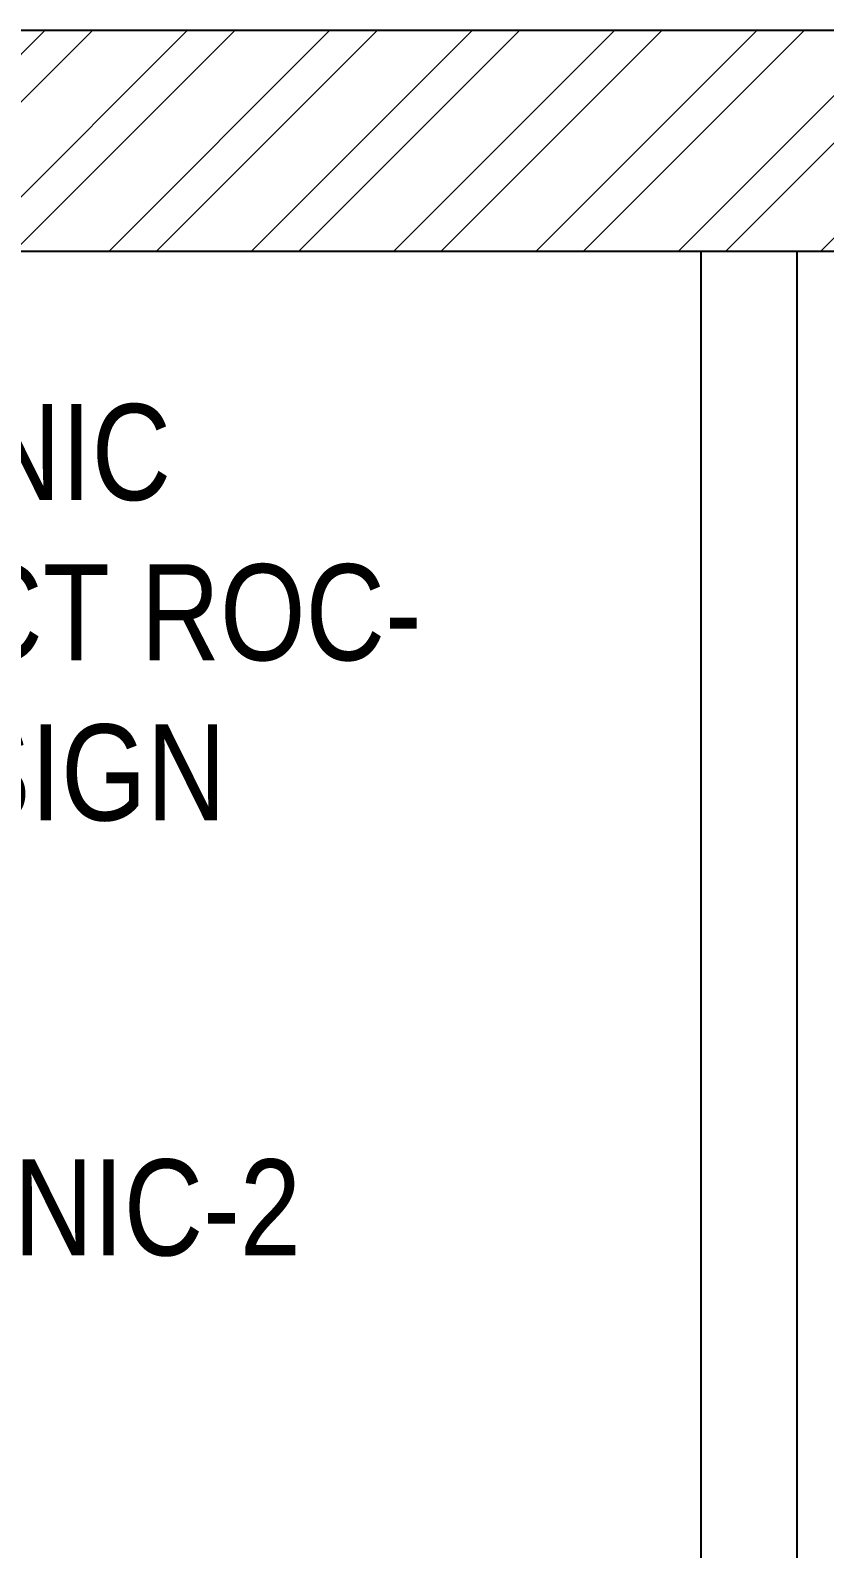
# Model space of a CAD drawing. Header units: millimetres. Extents: x 1837572 to 1844415, y 34323 to 47013.
# Drawn here: x 1841967 to 1842794, y 45433 to 47013 of the extents above; entities that cross this region are included whole.
import ezdxf

# ---------------------------------------------------------------- set-up
doc = ezdxf.new("R2010")
doc.units = ezdxf.units.MM
doc.header["$LTSCALE"] = 40
doc.layers.add('A-WALL', color=1, linetype='Continuous')
for name, color, linetype, lineweight in [('LENS-DIM', 252, 'Continuous', 5), ('LENS-PARTITION', 21, 'Continuous', 25), ('LENS-TEXT', 31, 'Continuous', 5), ('LN-HATCH', 251, 'Continuous', 0)]:
    doc.layers.add(name, color=color, linetype=linetype, lineweight=lineweight)
doc.styles.add('LK TXT', font='Gill Sans MT Condensed Regular.ttf')

# ---------------------------------------------------------------- blocks, each defined once
blk = doc.blocks.new('A$Cc8bc48d2')
at = {"layer": 'LN-HATCH'}
h = blk.add_hatch(dxfattribs=at)
h.set_pattern_fill('ANSI32', color=256, scale=11, angle=180)
h.set_pattern_definition([(225, (-4564555.716857644, -36239.9444746708), (74.08711299882052, -74.08711299882054), []), (225, (-4564605.108287643, -36239.9444746708), (74.08711299882052, -74.08711299882054), [])])
h.paths.add_polyline_path([(289.8692375570536, 7876.259052967362), (-2269.130762442015, 7876.259052967362), (-2269.130762442015, 7646.259052967362), (289.8692375579849, 7646.259052967362)])
h.paths.add_polyline_path([(3923.869237557985, 7876.259052967362), (555.8692375570536, 7876.259052967362), (555.8692375579848, 7646.259052967362), (3673.869237557986, 7646.259052967362), (3673.869237557986, -3944.740947032624), (3723.869237557985, -3944.740947032624), (3723.869237557985, -4213.740947032638), (3923.869237557985, -4213.740947032638)])
h.paths.add_polyline_path([(-2689.130762442015, 7416.259052967362), (-2919.130762442015, 7416.259052967362), (-2919.130762442015, -4213.740947032638), (-2689.130762442947, -4213.740947032638)])
at = {"layer": 'A-WALL'}
for p, q in [((3923.869237557985, 7876.259052967362), (-2919.130762442015, 7876.259052967362)), ((3673.869237557986, 7646.259052967362), (555.8692375579848, 7646.259052967362))]:
    blk.add_line(p, q, dxfattribs=at)

msp = doc.modelspace()

# ---------------------------------------------------------------- linework, layer by layer
at = {"layer": 'LENS-PARTITION'}
msp.add_lwpolyline([(1842665.399562282, 45180.31929631457), (1842765.399562282, 45180.31929631457), (1842765.399562282, 46782.58438128457), (1842665.399562282, 46782.58438128457)], close=True, dxfattribs=at)

# ---------------------------------------------------------------- block references
at = {"layer": 'LENS-DIM'}
msp.add_blockref('A$Cc8bc48d2', (1840491.530324724, 39136.32532831721), dxfattribs=at)

# ---------------------------------------------------------------- texts
at = {"layer": 'LENS-TEXT', "color": 0, "linetype": 'Continuous', "ltscale": 3, "char_height": 100, "attachment_point": 5, "style": 'LK TXT'}
for s, width, insert in [('CLINIC COMPACT ROC- MINSIGN', 906.6805549792236, (1841926.057674168, 46406.31825839747)), ('CLINIC-2', 1062.369003795761, (1842010.407646681, 45786.93888878377))]:
    msp.add_mtext_dynamic_manual_height_columns(s, width=width, gutter_width=0.9999999999999992, heights=[0], dxfattribs=dict(at, insert=insert))

doc.saveas('drawing.dxf')
